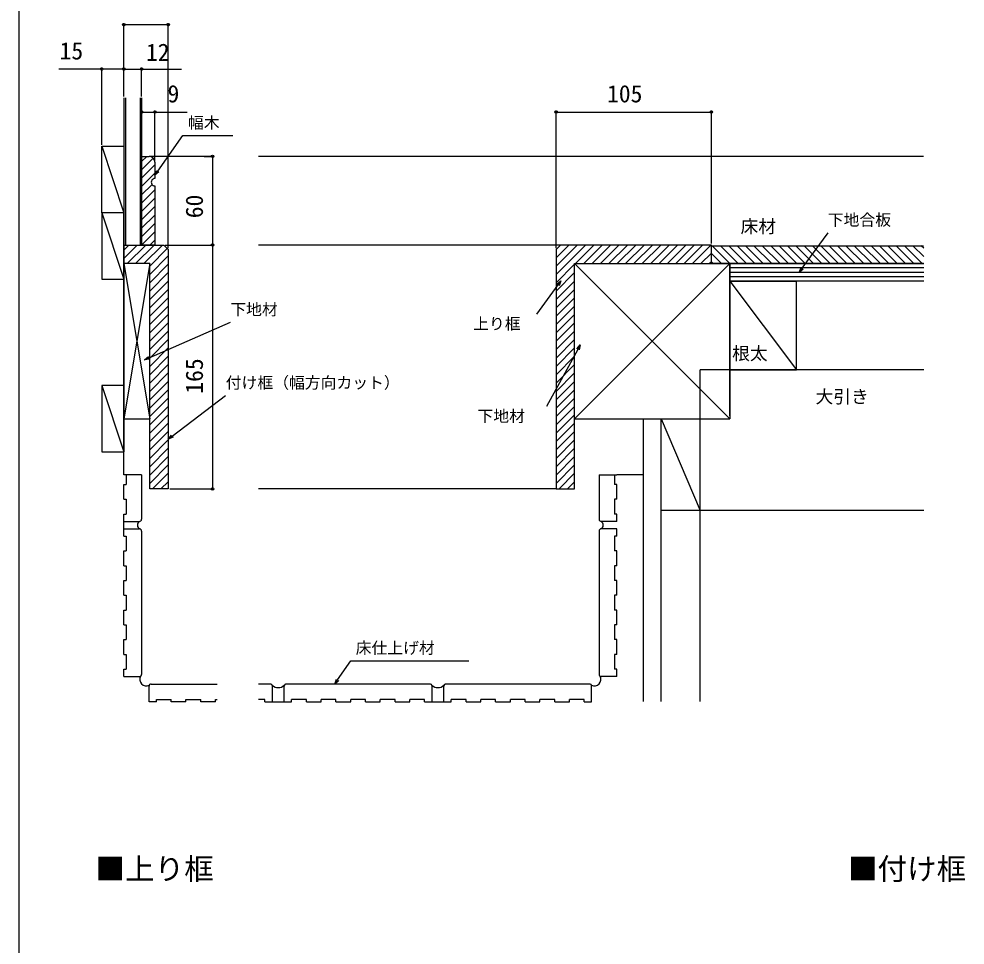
# Model space of a CAD drawing. Units: millimetres, scale not verified. Extents: x -700 to 700, y -1072 to 1066.
# Drawn here: x -700 to -60, y -446 to 181 of the extents above; entities that cross this region are included whole.
import ezdxf
from ezdxf.enums import TextEntityAlignment as Align

# ---------------------------------------------------------------- set-up
doc = ezdxf.new("R2010")
doc.units = ezdxf.units.MM
doc.header["$LTSCALE"] = 6
for name, color, linetype in [('0-1_USER1', 3, 'Continuous'), ('0-2_YKK_D', 6, 'Continuous'), ('0-3_YKK_ZWAK', 7, 'Continuous'), ('0-4_YSS_K', 3, 'Continuous'), ('0-5_YSS_KE', 3, 'Continuous')]:
    doc.layers.add(name, color=color, linetype=linetype)
doc.styles.add('ＭＳ ゴシック', font='')
doc.styles.get('ＭＳ ゴシック').set_extended_font_data('MS Gothic')

msp = doc.modelspace()

# ---------------------------------------------------------------- linework, layer by layer
at = {"layer": '0-2_YKK_D'}
for p, q in [((-629, 128.479), (-629, 177.939)), ((-599, 176.939), (-629, 176.939)), ((-599, 25.888), (-599, 177.939)), ((-644, 95.69), (-644, 147.939)), ((-629, 128.479), (-629, 147.939)), ((-629, 128.479), (-629, 147.939)), ((-617, 128.479), (-617, 147.939)), ((-617, 94.388), (-617, 118.888)), ((-608, 84.888), (-608, 118.888)), ((-336.569, 25.888), (-336.569, 118.888)), ((-336.569, 117.888), (-231.569, 117.888)), ((-231.569, 28.888), (-231.569, 118.888)), ((-574.662, 87.888), (-568, 87.888)), ((-569, 87.888), (-569, 27.888)), ((-601, 27.888), (-568, 27.888)), ((-601, 27.888), (-568, 27.888)), ((-569, 27.888), (-569, -137.112)), ((-598, -137.112), (-568, -137.112))]:
    msp.add_line(p, q, dxfattribs=at)
for points in [[(-629, 146.939), (-644, 146.939), (-673.036, 146.939)], [(-629, 146.939), (-617, 146.939), (-589.964, 146.939)], [(-617, 117.888), (-608, 117.888), (-586.109, 117.888)], [(-608, 75.092), (-606.05, 77.878), (-589.19, 101.956), (-555.365, 101.956)], [(-605.304, 77.355), (-608, 75.092), (-606.796, 78.4)], [(-172.174, 9.388), (-170.174, 12.137), (-152.654, 36.216)], [(-169.437, 11.601), (-172.174, 9.388), (-170.91, 12.673)], [(-333.383, 3.61), (-335.385, 0.862), (-349.798, -18.931)], [(-336.121, 1.398), (-333.383, 3.61), (-334.648, 0.326)], [(-615.12, -49.777), (-612.007, -48.41), (-556.847, -24.19)], [(-320.23, -39.697), (-321.864, -42.678), (-343.063, -81.369)], [(-322.663, -42.241), (-320.23, -39.697), (-321.065, -43.116)], [(-611.64, -49.244), (-615.12, -49.777), (-612.373, -47.576)], [(-599, -103.519), (-596.3, -101.453), (-560.312, -73.909)], [(-595.746, -102.176), (-599, -103.519), (-596.854, -100.729)], [(-486.324, -269.112), (-484.408, -266.304), (-475.557, -253.332), (-395.649, -253.332)], [(-483.655, -266.817), (-486.324, -269.112), (-485.161, -265.79)]]:
    msp.add_lwpolyline(points, dxfattribs=at)
for centre in [(-629, 176.939), (-599, 176.939), (-644, 146.939), (-629, 146.939), (-629, 146.939), (-617, 146.939), (-617, 117.888), (-608, 117.888), (-336.569, 117.888), (-231.569, 117.888), (-569, 87.888), (-569, 27.888), (-569, 27.888), (-569, -137.112)]:
    msp.add_circle(centre, 0.85, dxfattribs=at)
at = {"layer": '0-3_YKK_ZWAK'}
msp.add_line((-700, 967.6), (-700, -1072.4), dxfattribs=at)
at = {"layer": '0-4_YSS_K'}
for p, q in [((-628, 127.479), (-628, 27.888)), ((-618, 127.479), (-618, 27.888)), ((-644, 94.69), (-629, 49.69)), ((-617, 84.456), (-613.569, 87.888)), ((-617, 78.799), (-609.128, 86.671)), ((-88.088, 87.888), (-538, 87.888)), ((-617, 73.142), (-608, 82.142)), ((-617, 67.486), (-608, 76.486)), ((-617, 61.829), (-609.975, 68.854)), ((-617, 56.172), (-608, 65.172)), ((-617, 50.515), (-608, 59.515)), ((-617, 44.858), (-608, 53.858)), ((-644, 49.69), (-629, 4.69)), ((-629, 49.69), (-629, 4.69)), ((-617, 39.201), (-608, 48.201)), ((-617, 33.544), (-608, 42.544)), ((-617, 27.888), (-608, 36.888)), ((-629, 24.456), (-625.569, 27.888)), ((-629, 18.799), (-619.912, 27.888)), ((-626.755, 15.388), (-614.255, 27.888)), ((-621.098, 15.388), (-608.598, 27.888)), ((-615.441, 15.388), (-602.941, 27.888)), ((-611.343, 27.888), (-608, 31.231)), ((-333.569, 27.888), (-538, 27.888)), ((-336.569, 8.015), (-316.696, 27.888)), ((-336.569, 13.672), (-322.353, 27.888)), ((-336.569, 19.329), (-328.01, 27.888)), ((-323.54, 15.388), (-311.04, 27.888)), ((-317.883, 15.388), (-305.383, 27.888)), ((-312.226, 15.388), (-299.726, 27.888)), ((-306.569, 15.388), (-294.069, 27.888)), ((-300.912, 15.388), (-288.412, 27.888)), ((-295.255, 15.388), (-282.755, 27.888)), ((-289.598, 15.388), (-277.098, 27.888)), ((-283.942, 15.388), (-271.442, 27.888)), ((-278.285, 15.388), (-265.785, 27.888)), ((-272.628, 15.388), (-260.128, 27.888)), ((-272.628, 15.388), (-260.128, 27.888)), ((-272.628, 15.388), (-260.128, 27.888)), ((-272.628, 15.388), (-260.128, 27.888)), ((-272.628, 15.388), (-260.128, 27.888)), ((-272.628, 15.388), (-260.128, 27.888)), ((-266.971, 15.388), (-254.471, 27.888)), ((-261.314, 15.388), (-248.814, 27.888)), ((-255.657, 15.388), (-243.157, 27.888)), ((-250, 15.388), (-237.5, 27.888)), ((-244.344, 15.388), (-231.844, 27.888)), ((-219.069, 15.388), (-231.069, 27.388)), ((-213.412, 15.388), (-225.412, 27.388)), ((-207.755, 15.388), (-219.755, 27.388)), ((-202.098, 15.388), (-214.098, 27.388)), ((-196.442, 15.388), (-208.442, 27.388)), ((-190.785, 15.388), (-202.785, 27.388)), ((-185.128, 15.388), (-197.128, 27.388)), ((-179.471, 15.388), (-191.471, 27.388)), ((-173.814, 15.388), (-185.814, 27.388)), ((-168.157, 15.388), (-180.157, 27.388)), ((-162.5, 15.388), (-174.5, 27.388)), ((-156.844, 15.388), (-168.844, 27.388)), ((-151.187, 15.388), (-163.187, 27.388)), ((-145.53, 15.388), (-157.53, 27.388)), ((-139.873, 15.388), (-151.873, 27.388)), ((-134.216, 15.388), (-146.216, 27.388)), ((-128.559, 15.388), (-140.559, 27.388)), ((-122.902, 15.388), (-134.902, 27.388)), ((-117.246, 15.388), (-129.246, 27.388)), ((-111.589, 15.388), (-123.589, 27.388)), ((-105.932, 15.388), (-117.932, 27.388)), ((-100.275, 15.388), (-112.275, 27.388)), ((-94.618, 15.388), (-106.618, 27.388)), ((-88.961, 15.388), (-100.961, 27.388)), ((-87.95, 20.033), (-95.304, 27.388)), ((-87.95, 25.69), (-89.648, 27.388)), ((-611.5, 13.672), (-599.642, 25.53)), ((-611.5, 8.015), (-599, 20.515)), ((-238.687, 15.388), (-231.569, 22.505)), ((-224.726, 15.388), (-231.569, 22.231)), ((-611.5, 15.388), (-629, -89.612)), ((-629, 15.388), (-611.5, -89.612)), ((-611.5, 2.358), (-599, 14.858)), ((-336.569, 2.358), (-324.069, 14.858)), ((-219.069, 15.388), (-324.069, -89.612)), ((-324.069, 15.388), (-219.069, -89.612)), ((-233.03, 15.388), (-231.569, 16.848)), ((-231.569, 16.574), (-230.383, 15.388)), ((-611.5, -3.299), (-599, 9.201)), ((-324.069, 9.201), (-336.569, -3.299)), ((-87.95, 12.388), (-219.069, 12.388)), ((-87.95, 9.388), (-219.069, 9.388)), ((-611.5, -8.956), (-599, 3.544)), ((-324.069, 3.544), (-336.569, -8.956)), ((-87.95, 6.388), (-219.069, 6.388)), ((-219.069, 3.388), (-174.069, -56.612)), ((-611.5, -14.612), (-599, -2.112)), ((-324.069, -2.112), (-336.569, -14.612)), ((-611.5, -20.269), (-599, -7.769)), ((-324.069, -7.769), (-336.569, -20.269)), ((-611.5, -25.926), (-599, -13.426)), ((-611.5, -31.583), (-599, -19.083)), ((-324.069, -13.426), (-336.569, -25.926)), ((-324.069, -19.083), (-336.569, -31.583)), ((-611.5, -37.24), (-599, -24.74)), ((-324.069, -24.74), (-336.569, -37.24)), ((-611.5, -42.897), (-599, -30.397)), ((-324.069, -30.397), (-336.569, -42.897)), ((-611.5, -48.554), (-599, -36.054)), ((-324.069, -36.054), (-336.569, -48.554)), ((-611.5, -54.21), (-599, -41.71)), ((-324.069, -41.71), (-336.569, -54.21)), ((-611.5, -59.867), (-599, -47.367)), ((-324.069, -47.367), (-336.569, -59.867)), ((-611.5, -65.524), (-599, -53.024)), ((-324.069, -53.024), (-336.569, -65.524)), ((-611.5, -71.181), (-599, -58.681)), ((-324.069, -58.681), (-336.569, -71.181)), ((-644, -67.112), (-629, -112.112)), ((-629, -67.112), (-629, -112.112)), ((-611.5, -76.838), (-599, -64.338)), ((-611.5, -82.495), (-599, -69.995)), ((-324.069, -64.338), (-336.569, -76.838)), ((-324.069, -69.995), (-336.569, -82.495)), ((-611.5, -88.152), (-599, -75.652)), ((-336.569, -88.152), (-324.069, -75.652)), ((-611.5, -93.808), (-599, -81.308)), ((-336.569, -93.808), (-324.069, -81.308)), ((-611.5, -99.465), (-599, -86.965)), ((-336.569, -99.465), (-324.069, -86.965)), ((-611.5, -105.122), (-599, -92.622)), ((-336.569, -105.122), (-324.069, -92.622)), ((-277.569, -281.045), (-277.569, -89.612)), ((-265.569, -280.907), (-265.569, -89.612)), ((-265.569, -89.612), (-239.069, -151.612)), ((-611.5, -110.779), (-599, -98.279)), ((-336.569, -110.779), (-324.069, -98.279)), ((-611.5, -116.436), (-599, -103.936)), ((-336.569, -116.436), (-324.069, -103.936)), ((-611.5, -122.093), (-599, -109.593)), ((-336.569, -122.093), (-324.069, -109.593)), ((-611.5, -127.75), (-599, -115.25)), ((-611.5, -133.406), (-599, -120.906)), ((-336.569, -127.75), (-324.069, -115.25)), ((-336.569, -133.406), (-324.069, -120.906)), ((-627.5, -127.612), (-627.5, -134.112)), ((-609.549, -137.112), (-599, -126.563)), ((-334.618, -137.112), (-324.069, -126.563)), ((-297.069, -127.612), (-297.069, -134.112)), ((-277.569, -127.612), (-295.569, -127.612)), ((-629, -134.112), (-627.5, -134.112)), ((-629, -134.112), (-627.5, -134.112)), ((-629, -144.112), (-629, -134.112)), ((-629, -144.112), (-629, -134.112)), ((-603.892, -137.112), (-599, -132.22)), ((-328.961, -137.112), (-324.069, -132.22)), ((-295.569, -134.112), (-297.069, -134.112)), ((-295.569, -134.112), (-297.069, -134.112)), ((-295.569, -144.112), (-295.569, -134.112)), ((-295.569, -144.112), (-295.569, -134.112)), ((-336.569, -137.112), (-538, -137.112)), ((-239.069, -151.612), (-265.569, -151.612)), ((-629, -159.112), (-629, -154.112)), ((-629, -154.112), (-627.5, -154.112)), ((-629, -169.11), (-629, -159.112)), ((-295.569, -154.112), (-297.069, -154.112)), ((-295.569, -159.112), (-295.569, -154.112)), ((-295.569, -169.11), (-295.569, -164.112)), ((-629, -169.11), (-627.5, -169.11)), ((-627.5, -169.11), (-627.5, -179.11)), ((-297.069, -169.11), (-297.069, -179.11)), ((-295.569, -169.11), (-297.069, -169.11)), ((-629, -189.11), (-627.5, -189.11)), ((-627.5, -189.11), (-627.5, -199.11)), ((-297.069, -189.11), (-297.069, -199.11)), ((-295.569, -189.11), (-297.069, -189.11)), ((-629, -209.11), (-629, -199.11)), ((-629, -199.11), (-627.5, -199.11)), ((-295.569, -199.11), (-297.069, -199.11)), ((-295.569, -209.11), (-295.569, -199.11)), ((-629, -209.11), (-627.5, -209.11)), ((-627.5, -209.11), (-627.5, -219.11)), ((-297.069, -209.11), (-297.069, -219.11)), ((-295.569, -209.11), (-297.069, -209.11)), ((-629, -219.11), (-627.5, -219.11)), ((-629, -229.11), (-629, -219.11)), ((-295.569, -219.11), (-297.069, -219.11)), ((-295.569, -229.11), (-295.569, -219.11)), ((-629, -239.11), (-627.5, -239.11)), ((-629, -239.11), (-627.5, -239.11)), ((-629, -249.11), (-629, -239.11)), ((-629, -249.11), (-629, -239.11)), ((-295.569, -239.11), (-297.069, -239.11)), ((-295.569, -239.11), (-297.069, -239.11)), ((-295.569, -249.11), (-295.569, -239.11)), ((-295.569, -249.11), (-295.569, -239.11)), ((-629, -264.11), (-629, -259.11)), ((-629, -259.11), (-627.5, -259.11)), ((-295.569, -259.11), (-297.069, -259.11)), ((-295.569, -264.11), (-295.569, -259.11)), ((-607.002, -281.112), (-612, -281.112)), ((-607.002, -279.612), (-597.002, -279.612)), ((-607.002, -281.112), (-607.002, -279.612)), ((-587.002, -279.612), (-577.002, -279.612)), ((-587.002, -281.112), (-587.002, -279.612)), ((-577.002, -281.112), (-577.002, -279.612)), ((-567.002, -281.112), (-577.002, -281.112)), ((-567.002, -279.612), (-565.924, -279.612)), ((-567.002, -281.112), (-567.002, -279.612)), ((-533.564, -279.612), (-538, -279.612)), ((-533.564, -281.112), (-533.564, -279.612)), ((-533.564, -281.112), (-515.564, -281.112)), ((-515.564, -281.112), (-515.564, -279.612)), ((-505.564, -281.112), (-495.564, -281.112)), ((-505.564, -281.112), (-495.564, -281.112)), ((-495.564, -281.112), (-495.564, -279.612)), ((-495.564, -281.112), (-495.564, -279.612)), ((-485.564, -281.112), (-475.564, -281.112)), ((-475.564, -281.112), (-475.564, -279.612)), ((-465.564, -279.612), (-475.564, -279.612)), ((-465.564, -281.112), (-465.564, -279.612)), ((-465.564, -281.112), (-455.564, -281.112)), ((-445.567, -279.612), (-455.567, -279.612)), ((-455.564, -281.112), (-455.564, -279.612)), ((-445.564, -279.612), (-455.564, -279.612)), ((-445.567, -281.112), (-445.567, -279.612)), ((-445.567, -281.112), (-435.567, -281.112)), ((-445.564, -281.112), (-445.564, -279.612)), ((-435.567, -281.112), (-435.567, -279.612)), ((-425.567, -279.612), (-435.567, -279.612)), ((-425.564, -279.612), (-435.564, -279.612)), ((-425.567, -281.112), (-425.567, -279.612)), ((-425.567, -281.112), (-407.567, -281.112)), ((-425.564, -281.112), (-425.564, -279.612)), ((-425.564, -281.112), (-420.567, -281.112)), ((-407.567, -281.112), (-407.567, -279.612)), ((-397.567, -281.112), (-387.567, -281.112)), ((-397.567, -281.112), (-387.567, -281.112)), ((-387.567, -281.112), (-387.567, -279.612)), ((-387.567, -281.112), (-387.567, -279.612)), ((-377.567, -281.112), (-367.567, -281.112)), ((-367.567, -281.112), (-367.567, -279.612)), ((-357.567, -279.612), (-367.567, -279.612)), ((-357.567, -281.112), (-357.567, -279.612)), ((-357.567, -281.112), (-347.567, -281.112)), ((-347.567, -281.112), (-347.567, -279.612)), ((-337.567, -279.612), (-347.567, -279.612)), ((-337.567, -281.112), (-337.567, -279.612)), ((-317.567, -279.612), (-327.567, -279.612)), ((-317.567, -281.112), (-317.567, -279.612)), ((-317.567, -281.112), (-312.569, -281.112))]:
    msp.add_line(p, q, dxfattribs=at)
msp.add_lwpolyline([(-629, 94.69), (-629, 49.69), (-644, 49.69), (-644, 94.69)], close=True, dxfattribs=at)
for points in [[(-629, 49.69), (-644, 49.69), (-644, 4.69), (-629, 4.69)], [(-629, -67.112), (-644, -67.112), (-644, -112.112), (-629, -112.112)], [(-629, -144.112), (-627.5, -144.112), (-627.5, -154.112)], [(-295.569, -144.112), (-297.069, -144.112), (-297.069, -154.112)], [(-629, -189.11), (-629, -179.11), (-627.5, -179.11)], [(-295.569, -189.11), (-295.569, -179.11), (-297.069, -179.11)], [(-629, -229.11), (-627.5, -229.11), (-627.5, -239.11)], [(-295.569, -229.11), (-297.069, -229.11), (-297.069, -239.11)], [(-629, -249.11), (-627.5, -249.11), (-627.5, -259.11)], [(-295.569, -249.11), (-297.069, -249.11), (-297.069, -259.11)], [(-587.002, -281.112), (-597.002, -281.112), (-597.002, -279.612)], [(-505.564, -281.112), (-505.564, -279.612), (-515.564, -279.612)], [(-485.564, -281.112), (-485.564, -279.612), (-495.564, -279.612)], [(-464.388, -281.112), (-455.567, -281.112), (-455.567, -279.612)], [(-445.564, -281.112), (-435.564, -281.112), (-435.564, -279.612)], [(-397.567, -281.112), (-397.567, -279.612), (-407.567, -279.612)], [(-377.567, -281.112), (-377.567, -279.612), (-387.567, -279.612)], [(-337.567, -281.112), (-327.567, -281.112), (-327.567, -279.612)]]:
    msp.add_lwpolyline(points, dxfattribs=at)
for centre, radius, start, end in [((-617.234, -161.56), 2.666, 113.38479, 256.39954), ((-307.335, -161.56), 2.666, 283.60046, 66.61521), ((-613.802, -265.903), 4.467, 154.01811, 294.33843), ((-310.767, -265.903), 4.467, 245.66156, 25.98188), ((-524.564, -265.536), 6, 227.68895, 311.81042), ((-416.567, -265.536), 6, 227.68895, 311.81042)]:
    msp.add_arc(centre, radius, start, end, dxfattribs=at)
at = {"layer": '0-5_YSS_KE'}
for p, q in [((-629, 127.479), (-629, 27.388)), ((-617, 127.479), (-617, 27.888)), ((-568, 87.888), (-612, 87.888)), ((-608, 83.888), (-608, 72.888)), ((-629, -127.612), (-629, 49.69)), ((-88.053, 15.388), (-231.569, 15.388)), ((-219.069, 15.388), (-87.95, 15.388)), ((-219.069, 15.388), (-219.069, -89.612)), ((-174.069, -56.612), (-174.069, 3.388)), ((-219.069, -56.612), (-239.069, -56.612)), ((-219.069, -56.612), (-174.069, -56.612)), ((-87.95, -56.612), (-219.069, -56.612)), ((-324.069, -89.612), (-219.069, -89.612)), ((-617, -127.612), (-629, -127.612)), ((-617, -127.612), (-617, -157.612)), ((-307.569, -127.612), (-295.569, -127.612)), ((-307.569, -127.612), (-307.569, -157.612)), ((-277.569, -267.112), (-277.569, -127.612)), ((-87.95, -151.612), (-239.069, -151.612)), ((-629, -159.112), (-618.5, -159.112)), ((-295.569, -159.112), (-306.069, -159.112)), ((-629, -164.112), (-618.5, -164.112)), ((-617, -165.612), (-617, -262.61)), ((-307.569, -165.612), (-307.569, -262.61)), ((-295.569, -164.112), (-306.069, -164.112)), ((-629, -264.11), (-618.5, -264.11)), ((-295.569, -264.11), (-306.069, -264.11)), ((-612, -281.112), (-612, -270.612)), ((-610.5, -269.112), (-565.924, -269.112)), ((-530.064, -269.112), (-538, -269.112)), ((-528.564, -281.112), (-528.564, -270.612)), ((-520.564, -281.112), (-520.564, -270.612)), ((-422.067, -269.112), (-519.064, -269.112)), ((-422.067, -269.112), (-464.388, -269.112)), ((-420.567, -281.112), (-420.567, -270.612)), ((-420.567, -281.112), (-420.567, -270.612)), ((-412.567, -281.112), (-412.567, -270.612)), ((-314.069, -269.112), (-411.067, -269.112)), ((-312.569, -281.112), (-312.569, -270.612))]:
    msp.add_line(p, q, dxfattribs=at)
for points in [[(-617, 27.888), (-617, 87.888), (-612, 87.888)], [(-608, 67.888), (-608, 27.888), (-617, 27.888)], [(-231.569, 15.388), (-231.569, 27.388), (-88.053, 27.388)], [(-324.069, -89.612), (-324.069, 15.388), (-219.069, 15.388)], [(-87.95, 3.388), (-219.069, 3.388), (-219.069, 15.388)], [(-219.069, -87.612), (-219.069, 3.388), (-174.069, 3.388)], [(-239.069, -280.907), (-239.069, -89.612), (-239.069, -56.612)]]:
    msp.add_lwpolyline(points, dxfattribs=at)
for points in [[(-599, 24.888), (-599, -137.112), (-611.5, -137.112), (-611.5, 15.388), (-629, 15.388), (-629, 27.888), (-602, 27.888)], [(-336.569, 24.888), (-336.569, -137.112), (-324.069, -137.112), (-324.069, 15.388), (-231.569, 15.388), (-231.569, 27.888), (-333.569, 27.888)], [(-629, 15.388), (-629, -89.612), (-611.5, -89.612), (-611.5, 15.388)]]:
    msp.add_lwpolyline(points, close=True, dxfattribs=at)
for centre, radius, start, end in [((-612, 83.888), 4, 0.00001, 89.99999), ((-608, 70.388), 2.5, 89.99999, 270.00001), ((-618.5, -157.612), 1.5, 270, 0), ((-306.069, -157.612), 1.5, 180, 270), ((-618.5, -165.612), 1.5, 0, 90), ((-306.069, -165.612), 1.5, 89.99999, 179.99999), ((-618.5, -262.61), 1.5, 270, 0), ((-306.069, -262.61), 1.5, 179.99999, 269.99999), ((-610.5, -270.612), 1.5, 90, 180), ((-530.064, -270.612), 1.5, 359.99999, 89.99999), ((-519.064, -270.612), 1.5, 89.99999, 179.99999), ((-422.067, -270.612), 1.5, 359.99999, 89.99999), ((-422.067, -270.612), 1.5, 359.99999, 89.99999), ((-411.067, -270.612), 1.5, 89.99999, 179.99999), ((-314.069, -270.612), 1.5, 359.99999, 89.99999)]:
    msp.add_arc(centre, radius, start, end, dxfattribs=at)

# ---------------------------------------------------------------- texts
at = {"layer": '0-1_USER1', "style": 'ＭＳ ゴシック'}
for s, height, p in [('床材', 8.798, (-211.818, 33.491)), ('根太', 8.798, (-217.545, -52.441)), ('大引き', 8.798, (-161.091, -81.714)), ('■上り框', 14.66, (-648.205, -405.9)), ('■付け框', 14.66, (-139.205, -405.9))]:
    msp.add_text(s, height=height, dxfattribs=at).set_placement(p, align=Align.BOTTOM_LEFT)
at = {"layer": '0-2_YKK_D', "style": 'ＭＳ ゴシック'}
for s, height, p in [('15', 11.73, (-672.491, 149.939)), ('12', 11.73, (-614.055, 148.939)), ('9', 11.73, (-599.473, 120.888)), ('105', 11.73, (-302.16, 120.888)), ('幅木', 7.845, (-585.641, 104.354)), ('下地合板', 7.845, (-152.809, 38.675)), ('下地材', 7.845, (-557.002, -21.913)), ('上り框', 7.845, (-392.747, -31.594)), ('付け框（幅方向カット）', 7.845, (-560.102, -71.51)), ('下地材', 7.845, (-389.781, -94.092)), ('床仕上げ材', 7.845, (-472.191, -250.995))]:
    msp.add_text(s, height=height, dxfattribs=at).set_placement(p, align=Align.BOTTOM_LEFT)
for s, p in [('60', (-572, 46.024)), ('165', (-572, -72.703))]:
    msp.add_text(s, height=11.73, rotation=90, dxfattribs=at).set_placement(p, align=Align.BOTTOM_LEFT)

doc.saveas('drawing.dxf')
